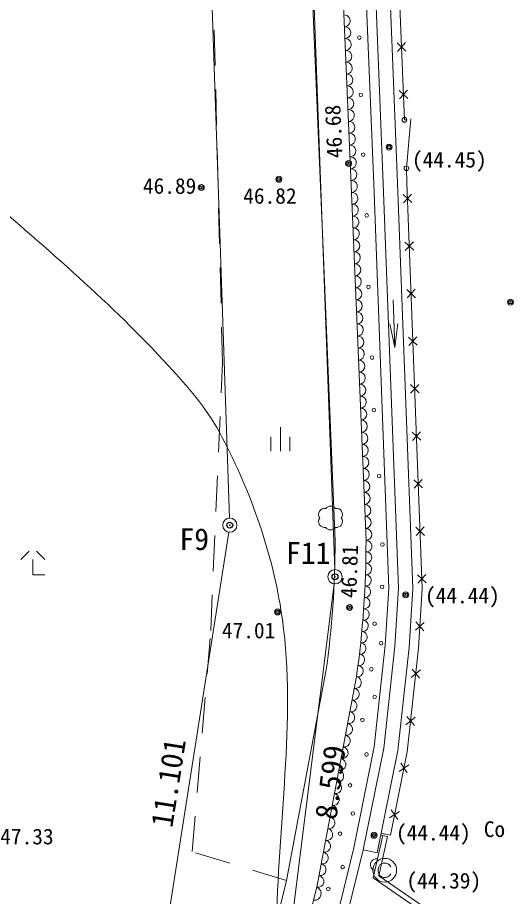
# Model space of a CAD drawing. Units: millimetres, scale not verified. Extents: x -29071210 to -28860960, y -117775216 to -117329466.
# Drawn here: x -29057908 to -29047465, y -117545217 to -117526741 of the extents above; entities that cross this region are included whole.
import ezdxf
from ezdxf.enums import TextEntityAlignment as Align

# ---------------------------------------------------------------- set-up
doc = ezdxf.new("R2010")
doc.units = ezdxf.units.MM
doc.header["$LTSCALE"] = 250
doc.header["$PDMODE"] = 32
doc.header["$PDSIZE"] = 125
doc.linetypes.add('USER2', pattern=[5, 3, -2])
for name, color, linetype, lineweight in [('S-SUV', 7, 'Continuous', 13), ('S-SUV-HTXT', 7, 'Continuous', 13), ('S-SUV-LWCN', 7, 'Continuous', 13), ('S-SUV-ROW', 7, 'Continuous', 15), ('S-SUV-SRVR', 3, 'Continuous', 13)]:
    doc.layers.add(name, color=color, linetype=linetype, lineweight=lineweight)
doc.layers.add('S-SUV-BMK', color=7, linetype='Continuous')
doc.styles.add('ＭＳ ゴシック', font='')
doc.styles.get('ＭＳ ゴシック').set_extended_font_data('MS Gothic')

# ---------------------------------------------------------------- blocks, each defined once
blk = doc.blocks.new('竹林')
at = {"color": 7, "linetype": 'Continuous', "lineweight": 13}
for p, q in [((-1, 0.3), (-0.3, 1)), ((0.3, 1), (1, 0.3)), ((0, 0.3), (0, -1)), ((0, -1), (1, -1))]:
    blk.add_line(p, q, dxfattribs=at)
blk = doc.blocks.new('ﾌﾟﾛｯﾄﾏｰｸ-03_1')
at = {"color": 3, "linetype": 'Continuous', "lineweight": 25}
blk.add_circle((0, 0), 0.5, dxfattribs=at)
at = {"color": 3}
blk.add_point((0, 0), dxfattribs=at)
blk = doc.blocks.new('植樹')
at = {"color": 7, "linetype": 'Continuous', "lineweight": 13}
for centre, radius, start, end in [((-0.5, 0.3), 0.5, 79.16209, 216.8699), ((0, 0.5), 0.499, 35.63102, 144.36898), ((0.5, 0.3), 0.5, 323.1301, 100.83791), ((-0.5, -0.3), 0.5, 143.1301, 280.83791), ((0.5, -0.3), 0.5, 259.16209, 36.8699), ((0, -0.5), 0.499, 215.63102, 324.36898)]:
    blk.add_arc(centre, radius, start, end, dxfattribs=at)
blk = doc.blocks.new('荒地')
at = {"color": 7, "linetype": 'Continuous', "lineweight": 13}
for p, q in [((0, -1.25), (0, 1.25)), ((-1, 0.25), (-1, -1.25)), ((1, 0.25), (1, -1.25))]:
    blk.add_line(p, q, dxfattribs=at)
blk = doc.blocks.new('open_arrow')
at = {"color": 0, "linetype": 'Continuous', "lineweight": -2}
blk.add_lwpolyline([(7.5, 1.25), (0, 0), (7.5, -1.25)], dxfattribs=at)
blk = doc.blocks.new('ﾌﾟﾛｯﾄﾏｰｸ-03')
at = {"color": 7, "linetype": 'Continuous', "lineweight": 15}
blk.add_circle((0, 0), 0.5, dxfattribs=at)
at = {"color": 7}
blk.add_point((0, 0), dxfattribs=at)

msp = doc.modelspace()

# ---------------------------------------------------------------- linework, layer by layer
at = {"layer": 'S-SUV'}
for p, q in [((-29051697.8, -117498304.3), (-29050422.6, -117530239)), ((-29051498, -117498296), (-29050222.8, -117530231.3)), ((-29051198.3, -117498283.6), (-29049923, -117530219.6)), ((-29049775.9, -117528890.5), (-29050975.4, -117498851.2)), ((-29051493.4, -117531439.2), (-29052163.5, -117515761.3)), ((-29050844, -117531412), (-29051514, -117515735)), ((-29049745.2, -117527444.9), (-29049928.9, -117527275.3)), ((-29049921.8, -117527451.9), (-29049752.2, -117527268.3)), ((-29049705.3, -117528444.1), (-29049889, -117528274.5)), ((-29049881.9, -117528451.1), (-29049712.3, -117528267.5)), ((-29049739, -117528889), (-29049775.9, -117528890.5)), ((-29049735.3, -117529908.8), (-29049644.4, -117528867.8)), ((-29049723.2, -117530211.9), (-29049735.3, -117529908.8)), ((-29049402.8, -117538743.5), (-29049723.2, -117530211.9)), ((-29049619, -117530631.2), (-29049802.3, -117530461.1)), ((-29049795.6, -117530637.8), (-29049625.6, -117530454.5)), ((-29051234, -117537749.6), (-29051493.4, -117531439.2)), ((-29050584, -117537736), (-29050844, -117531412)), ((-29049581.4, -117531630.5), (-29049764.7, -117531460.4)), ((-29049758.1, -117531637.1), (-29049588.1, -117531453.8)), ((-29049543.9, -117532629.8), (-29049727.2, -117532459.7)), ((-29049720.6, -117532636.4), (-29049550.5, -117532453.1)), ((-29050016.4, -117532677.1), (-29049978.9, -117533676.4)), ((-29049506.4, -117533629.1), (-29049689.7, -117533459)), ((-29049683, -117533635.7), (-29049513, -117533452.4)), ((-29049468.9, -117534628.3), (-29049652.1, -117534458.3)), ((-29049645.5, -117534635), (-29049475.5, -117534451.7)), ((-29049608, -117535634.3), (-29049438, -117535451)), ((-29049431.3, -117535627.6), (-29049614.6, -117535457.6)), ((-29049393.8, -117536626.9), (-29049577.1, -117536456.9)), ((-29049570.5, -117536633.6), (-29049400.4, -117536450.3)), ((-29049356.3, -117537626.2), (-29049539.6, -117537456.2)), ((-29049532.9, -117537632.9), (-29049362.9, -117537449.6)), ((-29049318.7, -117538625.5), (-29049502, -117538455.5)), ((-29049495.4, -117538632.2), (-29049325.4, -117538448.9)), ((-29049480.7, -117539998), (-29049402.8, -117538743.5)), ((-29049545.9, -117539621.6), (-29049358.5, -117539456.1)), ((-29049369.4, -117539632.5), (-29049534.9, -117539445.1)), ((-29049717.1, -117542179.6), (-29049480.7, -117539998)), ((-29049460.5, -117540632.2), (-29049617.2, -117540437.4)), ((-29052253.1, -117544884.3), (-29051425.5, -117540491.4)), ((-29051618, -117545024), (-29050784, -117540597)), ((-29049636.3, -117540613.2), (-29049441.5, -117540456.5)), ((-29049744, -117541607.3), (-29049549.2, -117541450.6)), ((-29049568.3, -117541626.4), (-29049725, -117541431.6)), ((-29050837.7, -117544193.4), (-29050409.6, -117542072.4)), ((-29050211.8, -117542103.1), (-29050642.5, -117544237.1)), ((-29049915, -117542149), (-29050349.7, -117544302.6)), ((-29050070, -117543927.7), (-29049717.1, -117542179.6)), ((-29049889.6, -117542587.5), (-29049681.4, -117542449.2)), ((-29049716.4, -117542622.5), (-29049854.7, -117542414.2)), ((-29049914.2, -117543602.7), (-29050052.5, -117543394.5)), ((-29050087.5, -117543567.7), (-29049879.2, -117543429.4)), ((-29050274.1, -117543928), (-29050130, -117543961)), ((-29050266, -117543888.2), (-29050070, -117543927.7)), ((-29050837.7, -117544193.4), (-29051195.2, -117545648.3)), ((-29050642.5, -117544237.1), (-29051001, -117545696)), ((-29050349.7, -117544302.6), (-29050642.5, -117544237.1)), ((-29050315, -117544592), (-29050327.5, -117544642)), ((-29050327.5, -117544642), (-29050327.5, -117544692)), ((-29050327.5, -117544692), (-29050315, -117544742)), ((-29050290, -117544554.5), (-29050315, -117544592)), ((-29050252.5, -117544529.5), (-29050290, -117544554.5)), ((-29050215, -117544517), (-29050252.5, -117544529.5)), ((-29050165, -117544517), (-29050215, -117544517)), ((-29050127.5, -117544529.5), (-29050165, -117544517)), ((-29050090, -117544554.5), (-29050127.5, -117544529.5)), ((-29050065, -117544592), (-29050090, -117544554.5)), ((-29050315, -117544742), (-29050290, -117544779.5)), ((-29050290, -117544779.5), (-29050252.5, -117544804.5)), ((-29050252.5, -117544804.5), (-29050215, -117544817)), ((-29050215, -117544817), (-29050165, -117544817)), ((-29050165, -117544817), (-29050127.5, -117544804.5)), ((-29050127.5, -117544804.5), (-29050090, -117544779.5)), ((-29050090, -117544779.5), (-29050065, -117544742)), ((-29052459.4, -117545703.3), (-29052253.1, -117544884.3)), ((-29051823, -117545838), (-29051618, -117545024))]:
    msp.add_line(p, q, dxfattribs=at)
at = {"layer": 'S-SUV', "linetype": 'USER2'}
msp.add_lwpolyline([(-29052253.1, -117544884.3), (-29054236, -117544276), (-29053849, -117539625), (-29053600, -117533998), (-29053937, -117520513), (-29054108, -117516315), (-29054569, -117496842), (-29055573, -117476393), (-29056055, -117469938), (-29054296, -117466583), (-29051229, -117463005)], dxfattribs=at)
at = {"layer": 'S-SUV'}
for points in [[(-29050422.6, -117530239), (-29050103.6, -117538734.9), (-29050178.3, -117539938.5), (-29050409.6, -117542072.4)], [(-29050222.8, -117530231.3), (-29049903.3, -117538737.3), (-29049979, -117539955.5), (-29050211.8, -117542103.1)], [(-29049923, -117530219.6), (-29049603, -117538741), (-29049680, -117539981), (-29049915, -117542149)], [(-29029303.2, -117549432.1), (-29040417.5, -117547320.3), (-29049186.3, -117545685.4), (-29050430.6, -117544826.8), (-29050227.5, -117543938.7)], [(-29029286.3, -117549333.5), (-29040399, -117547222), (-29049147, -117545591), (-29050318, -117544783), (-29050130, -117543961)]]:
    msp.add_lwpolyline(points, dxfattribs=at)
for centre, radius in [((-29050723.2, -117527161.8), 37.5), ((-29050691.3, -117528365.5), 37.5), ((-29049775.9, -117528890.5), 50), ((-29050643.3, -117529622.5), 37.5), ((-29049735.3, -117529908.8), 50), ((-29050568.8, -117530900.8), 37.5), ((-29050531.5, -117532402.8), 37.5), ((-29050456.9, -117533888.8), 37.5), ((-29050419.6, -117534991.4), 37.5), ((-29050307.8, -117536381.5), 37.5), ((-29050238.5, -117537819.6), 37.5), ((-29050244.4, -117538707.7), 37.5), ((-29050403.6, -117539484), 37.5), ((-29050265.2, -117539894.2), 37.5), ((-29050471.2, -117540440.7), 37.5), ((-29050401, -117541020.7), 37.5), ((-29050659.3, -117541508), 37.5), ((-29050574.1, -117542232.4), 37.5), ((-29050919.3, -117542881), 37.5), ((-29050861.7, -117543473.4), 37.5), ((-29051130.7, -117543896.8), 37.5), ((-29050190, -117544667), 250), ((-29051074.7, -117544599.9), 37.5), ((-29051378.3, -117545060.6), 37.5)]:
    msp.add_circle(centre, radius, dxfattribs=at)
for centre, radius, start, end in [((-29051040.3, -117526808.4), 124.5, 272.2333, 92.6611), ((-29051029.6, -117527057.3), 124.5, 272.2333, 92.6611), ((-29051019, -117527306.1), 124.5, 272.2333, 92.6611), ((-29051008.4, -117527554.9), 124.5, 272.2333, 92.6611), ((-29050997.7, -117527803.8), 124.5, 272.2333, 92.6611), ((-29050987.1, -117528052.6), 124.5, 272.2333, 92.6611), ((-29050976.5, -117528301.5), 124.5, 272.2333, 92.6611), ((-29050965.8, -117528550.3), 124.5, 272.2333, 92.6611), ((-29050955.2, -117528799.1), 124.5, 272.2333, 92.6611), ((-29050944.6, -117529048), 124.5, 272.2333, 92.6611), ((-29050933.9, -117529296.8), 124.5, 272.2333, 92.6611), ((-29050923.3, -117529545.7), 124.5, 272.2333, 92.6611), ((-29050912.7, -117529794.5), 124.5, 272.2333, 92.6611), ((-29050902, -117530043.4), 124.5, 272.2333, 92.6611), ((-29050891.4, -117530292.2), 124.5, 272.2333, 92.6611), ((-29050880.8, -117530541), 124.5, 272.2333, 92.6611), ((-29050870.1, -117530789.9), 124.5, 272.2333, 92.6611), ((-29050859.5, -117531038.7), 124.5, 272.2333, 92.6611), ((-29050848.9, -117531287.6), 124.5, 272.2333, 92.6611), ((-29050840.4, -117531538.5), 126.6, 273.07705, 91.63153), ((-29050830, -117531791.5), 126.6, 273.07705, 91.63153), ((-29050819.6, -117532044.5), 126.6, 273.07705, 91.63153), ((-29050809.2, -117532297.4), 126.6, 273.07705, 91.63153), ((-29050798.8, -117532550.4), 126.6, 273.07705, 91.63153), ((-29050788.4, -117532803.3), 126.6, 273.07705, 91.63153), ((-29050778, -117533056.3), 126.6, 273.07705, 91.63153), ((-29050767.6, -117533309.3), 126.6, 273.07705, 91.63153), ((-29050757.2, -117533562.2), 126.6, 273.07705, 91.63153), ((-29050746.8, -117533815.2), 126.6, 273.07705, 91.63153), ((-29050736.4, -117534068.1), 126.6, 273.07705, 91.63153), ((-29050726, -117534321.1), 126.6, 273.07705, 91.63153), ((-29050715.6, -117534574.1), 126.6, 273.07705, 91.63153), ((-29050705.2, -117534827), 126.6, 273.07705, 91.63153), ((-29050694.8, -117535080), 126.6, 273.07705, 91.63153), ((-29050684.4, -117535332.9), 126.6, 273.07705, 91.63153), ((-29050674, -117535585.9), 126.6, 273.07705, 91.63153), ((-29050663.6, -117535838.9), 126.6, 273.07705, 91.63153), ((-29050653.2, -117536091.8), 126.6, 273.07705, 91.63153), ((-29050642.8, -117536344.8), 126.6, 273.07705, 91.63153), ((-29050632.4, -117536597.7), 126.6, 273.07705, 91.63153), ((-29050622, -117536850.7), 126.6, 273.07705, 91.63153), ((-29050611.6, -117537103.7), 126.6, 273.07705, 91.63153), ((-29050601.2, -117537356.6), 126.6, 273.07705, 91.63153), ((-29050590.8, -117537609.6), 126.6, 273.07705, 91.63153), ((-29070860.6, -117537756), 19626.6, 351.98874, 0.01889), ((-29070860.6, -117537756), 20276.6, 351.94579, 0.05663), ((-29050579, -117537855.6), 119.7, 267.02722, 92.41013), ((-29050581.6, -117538094.9), 119.7, 266.35131, 91.73423), ((-29050587, -117538334.1), 119.7, 265.67541, 91.05833), ((-29050595.2, -117538573.2), 119.7, 264.99951, 90.38242), ((-29050606.2, -117538812.2), 119.7, 264.32361, 89.70652), ((-29050620.1, -117539051), 119.7, 263.6477, 89.03062), ((-29050636.8, -117539289.7), 119.7, 262.9718, 88.35471), ((-29050656.3, -117539528.2), 119.7, 262.2959, 87.67881), ((-29050678.6, -117539766.4), 119.7, 261.61999, 87.00291), ((-29050703.7, -117540004.3), 119.7, 260.94409, 86.327), ((-29050731.6, -117540242), 119.7, 260.26819, 85.6511), ((-29050762.4, -117540479.2), 119.7, 259.59228, 84.9752), ((-29050807.3, -117540719.9), 125.1, 259.39314, 79.26911), ((-29050853.6, -117540965.9), 125.1, 259.39314, 79.26911), ((-29050900, -117541211.8), 125.1, 259.39314, 79.26911), ((-29050946.3, -117541457.8), 125.1, 259.39314, 79.26911), ((-29050992.6, -117541703.7), 125.1, 259.39314, 79.26911), ((-29051039, -117541949.7), 125.1, 259.39314, 79.26911), ((-29051085.3, -117542195.6), 125.1, 259.39314, 79.26911), ((-29051131.6, -117542441.6), 125.1, 259.39314, 79.26911), ((-29051178, -117542687.5), 125.1, 259.39314, 79.26911), ((-29051224.3, -117542933.4), 125.1, 259.39314, 79.26911), ((-29051270.6, -117543179.4), 125.1, 259.39314, 79.26911), ((-29051317, -117543425.3), 125.1, 259.39314, 79.26911), ((-29051363.3, -117543671.3), 125.1, 259.39314, 79.26911), ((-29051409.6, -117543917.2), 125.1, 259.39314, 79.26911), ((-29051456, -117544163.2), 125.1, 259.39314, 79.26911), ((-29051502.3, -117544409.1), 125.1, 259.39314, 79.26911), ((-29050366.9, -117544552.4), 125.9, 77.51295, 256.72191), ((-29051548.6, -117544655.1), 125.1, 259.39314, 79.26911), ((-29051595, -117544901), 125.1, 259.39314, 79.26911), ((-29051667.5, -117545155.8), 140.8, 262.30431, 69.42455)]:
    msp.add_arc(centre, radius, start, end, dxfattribs=at)
at = {"layer": 'S-SUV-LWCN'}
msp.add_open_spline([(-29058616, -117530458.7), (-29057277.8, -117531610.8), (-29055927.4, -117532761.6), (-29054734.3, -117534063.3), (-29054338.5, -117534495.3), (-29053942.1, -117534942), (-29053664.5, -117535458), (-29053039.6, -117536619), (-29052581.1, -117537894.4), (-29052371.4, -117539196.2), (-29052026.3, -117541337.8), (-29052430, -117543534.3), (-29052459.4, -117545703.3)], degree=3, knots=[0, 0, 0, 0, 1, 1, 1, 2, 2, 2, 3, 3, 3, 4, 4, 4, 4], dxfattribs=at)
at = {"layer": 'S-SUV-ROW'}
for p, q in [((-29053713.5, -117470481.9), (-29051241.5, -117538347.1)), ((-29053452.1, -117537262.1), (-29055614.9, -117473657.9)), ((-29055142.8, -117548231.8), (-29053470.2, -117537560.2)), ((-29051254.7, -117538645.8), (-29052287.3, -117546881.2))]:
    msp.add_line(p, q, dxfattribs=at)

# ---------------------------------------------------------------- block references
at = {"layer": 'S-SUV'}
for name, p, xscale, yscale, rotation in [('open_arrow', (-29049978.9, -117533676.4), 66.7, 66.7, 92.2), ('植樹', (-29051329.9, -117537260.9), 250, 250, 0.00328)]:
    msp.add_blockref(name, p, dxfattribs=dict(at, xscale=xscale, yscale=yscale, rotation=rotation))
for name, p, xscale, yscale in [('荒地', (-29052382.2, -117535604.6), 200, 200), ('竹林', (-29057587, -117538206.5), 250, 250)]:
    msp.add_blockref(name, p, dxfattribs=dict(at, xscale=xscale, yscale=yscale))
at = {"layer": 'S-SUV-BMK', "xscale": 300, "yscale": 300}
for p in [(-29053447, -117537412), (-29051236, -117538497)]:
    msp.add_blockref('ﾌﾟﾛｯﾄﾏｰｸ-03', p, dxfattribs=at)
at = {"layer": 'S-SUV-SRVR', "xscale": 75, "yscale": 75}
for p in [(-29050098.9, -117529464.3), (-29050949.2, -117529808.5), (-29052414.7, -117530140.6), (-29054046.2, -117530313.8), (-29047548, -117532723), (-29049749.2, -117538876.7), (-29050930, -117539142.4), (-29052443.5, -117539236.8), (-29050415.4, -117543931.6)]:
    msp.add_blockref('ﾌﾟﾛｯﾄﾏｰｸ-03_1', p, dxfattribs=at)

# ---------------------------------------------------------------- texts
at = {"layer": 'S-SUV-BMK', "style": 'ＭＳ ゴシック'}
for s, p in [('F9', (-29054505.9, -117537477.7)), ('F11', (-29052267.2, -117537768.7))]:
    msp.add_text(s, height=458.2, dxfattribs=at).set_placement(p, align=Align.TOP_LEFT)
at = {"layer": 'S-SUV-HTXT', "style": 'ＭＳ ゴシック'}
for s, rotation, p in [('11.101', 81.093, (-29054738.7, -117542828.3)), ('8.599', 82.853, (-29051336.9, -117542817.9))]:
    msp.add_text(s, height=458.2, rotation=rotation, dxfattribs=at).set_placement(p, align=Align.MIDDLE_CENTER)
msp.add_text('Co', height=329.9, dxfattribs=at).set_placement((-29047884.3, -117543803.7), align=Align.MIDDLE_CENTER)
at = {"layer": 'S-SUV-SRVR', "style": 'ＭＳ ゴシック'}
msp.add_text('46.68', height=329.9, rotation=92.447, dxfattribs=at).set_placement((-29050978, -117529685.8), align=Align.BOTTOM_LEFT)
for s, p in [('(44.45)', (-29048832.6, -117529991.9)), ('(44.44)', (-29048558.4, -117539154.8)), ('(44.44)', (-29049168.3, -117544140.4)), ('(44.39)', (-29048949.2, -117545150.3))]:
    msp.add_text(s, height=329.9, dxfattribs=at).set_placement(p, align=Align.BOTTOM_CENTER)
for s, p in [('46.89', (-29055273.5, -117530544.8)), ('46.82', (-29053165.5, -117530754.2)), ('47.01', (-29053613.1, -117539890.1)), ('47.33', (-29058272.4, -117544221.6))]:
    msp.add_text(s, height=329.9, dxfattribs=at).set_placement(p, align=Align.BOTTOM_LEFT)
msp.add_text('46.81', height=329.9, rotation=88.078, dxfattribs=at).set_placement((-29050670.1, -117538392.5), align=Align.BOTTOM_CENTER)

doc.saveas('drawing.dxf')
